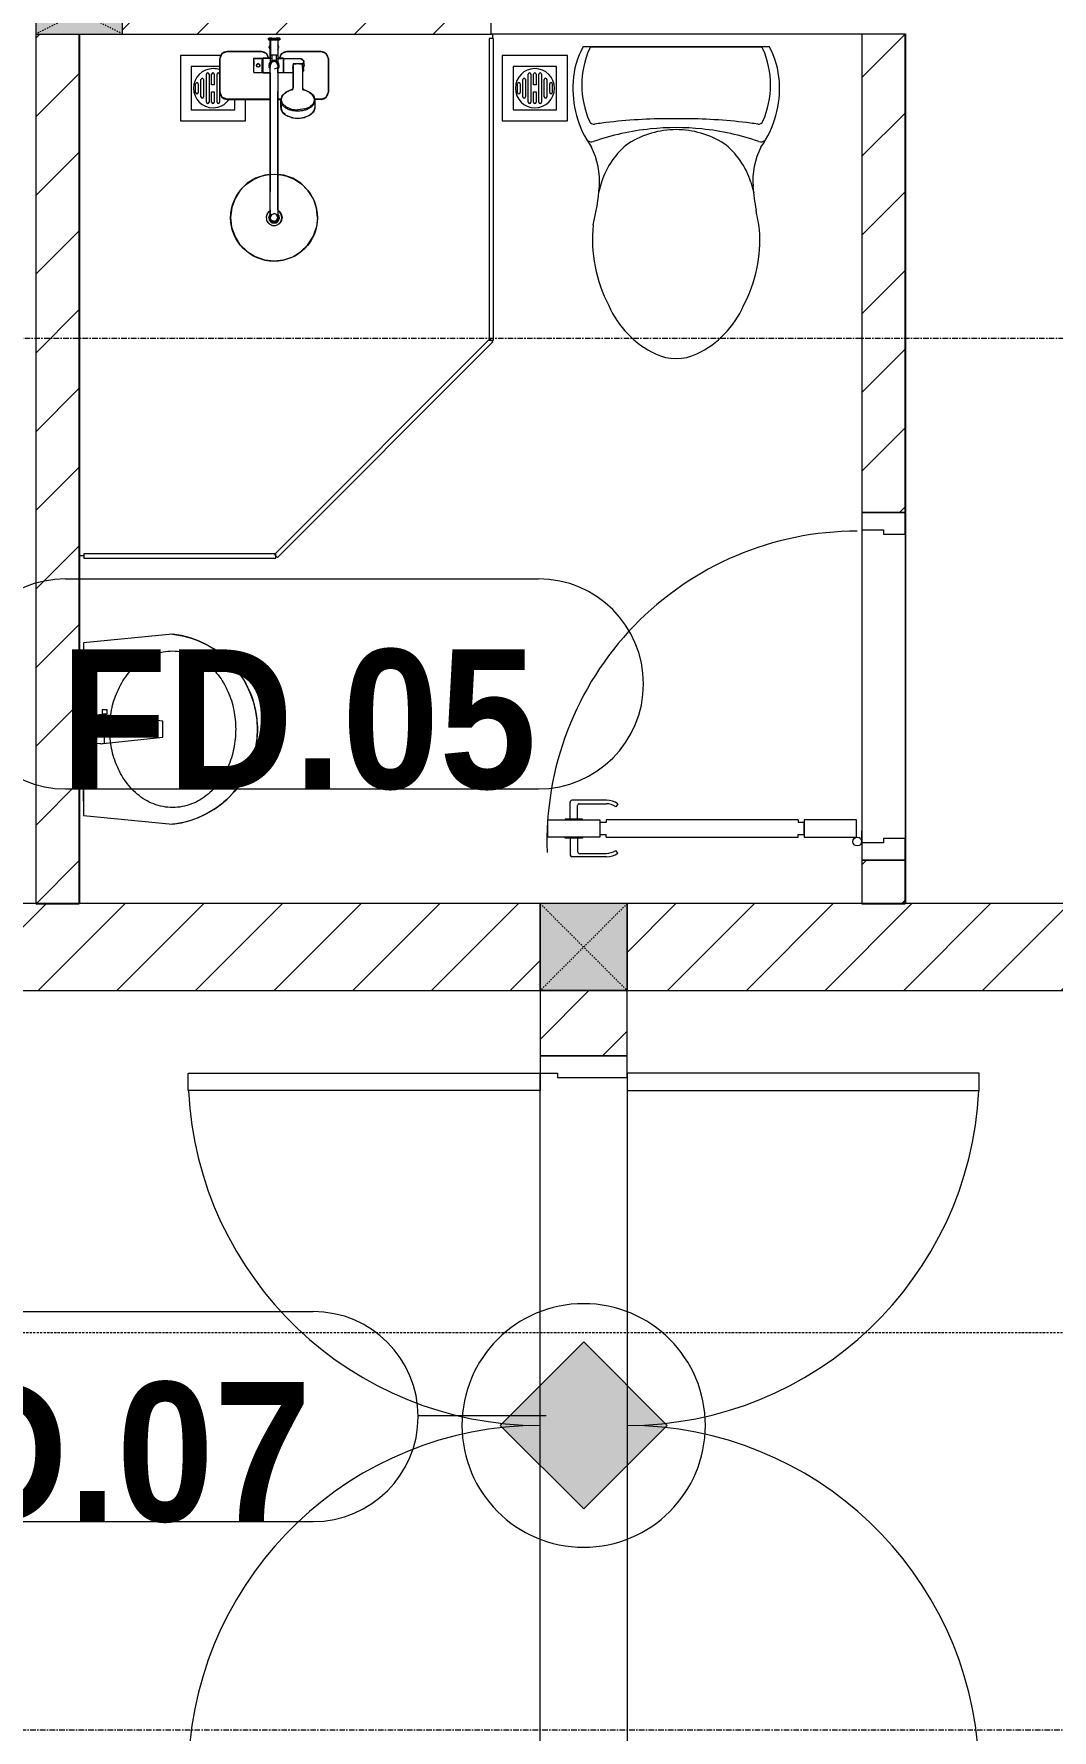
# Model space of a CAD drawing. Header units: millimetres. Extents: x 962 to 239635, y -15958 to 82755.
# Drawn here: x 164799 to 167141, y 33837 to 37737 of the extents above; entities that cross this region are included whole.
import ezdxf

# ---------------------------------------------------------------- set-up
doc = ezdxf.new("R2010")
doc.units = ezdxf.units.MM
for name, pattern in [('Dash', [6, 3, -3]), ('Dash Dot 3_16_', [7.9375, 4.7625, -1.5875, 0, -1.5875]), ('Grid Line', [22.225, 12.7, -3.175, 3.175, -3.175])]:
    doc.linetypes.add(name, pattern=pattern)
for name, color, linetype, lineweight in [('0-1', 7, 'Continuous', 5), ('A-ANNO-DIMS', 211, 'Continuous', 9), ('A-ANNO-DIMS-160', 211, 'Continuous', 9), ('A-ANNO-NOTE', 131, 'Continuous', 9), ('A-DETL-GENF-1', 9, 'Continuous', 9), ('A-DETL-GENF-2', 1, 'Continuous', 9), ('A-DOOR-1', 254, 'Continuous', 9), ('A-DOOR-2', 9, 'Continuous', 9), ('A-DOOR-4', 1, 'Continuous', 9), ('A-DOOR-FRAM-1', 1, 'Continuous', 9), ('A-DOOR-IDEN', 31, 'Continuous', 9), ('A-FLOR-2', 9, 'Continuous', 9), ('A-GLAZ-CURT-1', 254, 'Continuous', 9), ('A-GLAZ-CURT-2', 9, 'Continuous', 9), ('A-WALL', 113, 'Continuous', 9), ('A-WALL-1', 253, 'Continuous', 18), ('A-WALL-2', 9, 'Continuous', 9), ('A-WALL-3', 113, 'Continuous', 18), ('A-WALL-PATT-1', 10, 'Continuous', 9), ('A-WALL-PATT-2', 111, 'Continuous', 9), ('G-ANNO-SYMB-1', 111, 'Dash Dot 3_16_', 18), ('M-EQPM-1', 254, 'Continuous', 9), ('P-SANR-FIXT', 6, 'Continuous', 9), ('P-SANR-FIXT-1', 254, 'Continuous', 9), ('S-COLS', 52, 'Continuous', 9), ('S-COLS-1', 52, 'Continuous', 5), ('S-COLS-3', 254, 'Continuous', 9), ('S-COLS-4', 253, 'Continuous', 18), ('S-COLS-5', 52, 'Dash', 9), ('S-COLS-6', 52, 'Continuous', 18), ('S-COLS-HDLN', 52, 'Dash', 9), ('S-COLS-HDLN-1', 9, 'Dash', 9), ('S-GRID-1', 1, 'Grid Line', 9)]:
    doc.layers.add(name, color=color, linetype=linetype, lineweight=lineweight)
doc.styles.add('Arial_B_6', font='arialbd_0.ttf', dxfattribs={"width": 0.9, "height": 320})
doc.styles.add('UTM Avo', font='UTM Avo.ttf', dxfattribs={"width": 0.9, "height": 400})
doc.dimstyles.new('1_Dim_chi_tiet_2_5', dxfattribs={"dimscale": 304.8, "dimtxt": 399.720379, "dimasz": 0.629921, "dimexe": 0.524934, "dimexo": 0.0625, "dimgap": 0.052493, "dimtad": 1, "dimdec": 0, "dimrnd": 5, "dimzin": 0, "dimdsep": 46, "dimtxsty": 'UTM Avo', "dimblk1": 'OBLIQUE', "dimblk2": 'OBLIQUE', "dimsah": 1, "dimcen": 0.09, "dimdle": 0.524934, "dimazin": 0, "dimtfac": 1, "dimtdec": 4, "dimtix": 1, "dimtmove": 0, "dimatfit": 3, "dimfxl": 1.049869, "dimfxlon": 1, "dimtvp": 1, "dimtolj": 1, "dimtzin": 0, "dimarcsym": 2})
pattern_1 = [(45, (0, 0), (-90.50967, 90.50967), [])]
pattern_2 = [(45, (61750.9, 0), (-90.50967, 90.50967), [])]

# ---------------------------------------------------------------- blocks, each defined once
blk = doc.blocks.new('TOILET - TOILET-348229-TKCS_MB TẦNG 2')
at = {"layer": 'P-SANR-FIXT-1'}
for p, q in [((214.2, -19.1), (-214.2, -19.1)), ((194, -19.9), (-194, -19.9)), ((-171.7, -330.3), (-178.6, -355.5)), ((171.7, -330.3), (178.6, -355.5))]:
    blk.add_line(p, q, dxfattribs=at)
for centre, radius, start, end in [((-46.1, -111.1), 191.6, 151.2809, 176.4513), ((-9.8, -107.2), 207.3, 156.2862, 203.7138), ((-193.7, -26.4), 6.48, 92.3168, 156.2862), ((193.7, -26.4), 6.48, 23.7138, 87.6832), ((9.8, -107.2), 207.3, 336.2862, 23.7138), ((46.1, -111.1), 191.6, 3.5487, 28.7191), ((1.9, -114.1), 239.7, 176.4513, 195.2961), ((-1.9, -114.1), 239.7, 344.7039, 3.5487), ((-4, -115.7), 233.6, 195.2961, 215.2147), ((-189.1, -185.5), 11.7, 205.4105, 277.5788), ((178.9, -2951.3), 2778.4, 97.2351, 97.5788), ((-14.3, -1400.4), 1215.6, 90.3974, 97.407), ((0, -3462.8), 3278, 89.6026, 90.3974), ((14.3, -1400.4), 1215.6, 82.593, 89.6026), ((-178.9, -2951.3), 2778.4, 82.4212, 82.7649), ((189.1, -185.5), 11.7, 262.4212, 334.5895), ((4, -115.7), 233.6, 324.7853, 344.7039), ((0.6, -792.1), 586.9, 95.8322, 108.9927), ((0, -416), 206.1, 90, 122.0732), ((0, -786.7), 581.5, 84.1678, 95.8322), ((0, -416), 206.1, 57.9268, 90), ((-0.6, -792.1), 586.9, 71.0073, 84.1678), ((-195, -224.1), 13.8, 230.6724, 288.9927), ((-343.5, -327.4), 167.3, 355.4559, 27.38), ((-0.4, -384), 179.5, 127.4036, 162.5964), ((0.4, -384), 179.5, 17.4036, 52.5964), ((343.5, -327.4), 167.3, 152.62, 184.5441), ((195, -224.1), 13.8, 251.0073, 309.3276), ((-719.2, -297.5), 544.3, 346.0536, 355.4559), ((719.2, -297.5), 544.3, 184.5441, 190.2879), ((137.1, -461.2), 329.8, 174.3487, 207.6878), ((-1948.3, -805.1), 2171.2, 9.681, 10.8949), ((-137.1, -461.2), 329.8, 332.3122, 3.6835), ((45.1, -528.6), 217.6, 203.2216, 244.7718), ((-45.1, -528.6), 217.6, 295.2282, 336.7784), ((0, -624.4), 111.7, 244.7718, 295.2282)]:
    blk.add_arc(centre, radius, start, end, dxfattribs=at)
blk = doc.blocks.new('bonruatreo - Chậu rửa-V4-TKCS_MB TẦNG 2')
at = {"layer": 'P-SANR-FIXT-1'}
for p, q in [((-218.6, 205), (-198.4, 0)), ((198.4, 0), (218.6, 205)), ((-18.5, 182.5), (-32.2, 52.9)), ((18.5, 182.5), (-18.5, 182.5)), ((33, 45.4), (18.5, 182.5)), ((-35.6, 54.2), (-44.7, 54.2)), ((-44.7, 54.2), (-44.7, 42.8)), ((-44.7, 42.8), (-35.6, 42.8)), ((-35.6, 52.9), (-35.6, 54.2)), ((-32.2, 52.9), (-35.6, 52.9)), ((-35.6, 44.2), (-35.6, 52.9)), ((-35.6, 42.8), (-35.6, 44.2)), ((-35.6, 44.2), (-33.1, 44.2)), ((-32.2, 52.9), (-33.1, 44.2)), ((32.7, 48.5), (-32.7, 48.5)), ((-198.4, 0), (198.4, 0)), ((165, 0), (-165, 0)), ((-33, 37.3), (-31.4, 12.2)), ((-30.2, 11), (30.2, 11)), ((31.4, 12.2), (33, 37.3))]:
    blk.add_line(p, q, dxfattribs=at)
at = {"layer": 'P-SANR-FIXT-1', "flags": 128}
blk.add_lwpolyline([(-218.6, 205), (-217.4, 213.7), (-215.9, 222.4), (-214, 231), (-211.8, 239.5), (-209.3, 247.9), (-206.4, 256.2), (-203.2, 264.4), (-199.6, 272.5), (-195.8, 280.4), (-191.6, 288.1), (-187.1, 295.7), (-182.3, 303.1), (-177.3, 310.3), (-171.9, 317.3), (-166.3, 324.1), (-160.4, 330.6), (-154.2, 336.9), (-147.8, 342.9), (-141.2, 348.7), (-134.3, 354.2), (-127.3, 359.4), (-120, 364.4), (-112.5, 369), (-104.9, 373.4), (-97.1, 377.4), (-89.1, 381.2), (-81, 384.6), (-72.7, 387.6), (-64.4, 390.4), (-55.9, 392.8), (-47.3, 394.8), (-38.7, 396.6), (-30, 397.9), (-21.3, 399), (-12.5, 399.6), (-3.7, 400), (5.1, 399.9), (13.9, 399.6), (22.6, 398.8), (31.4, 397.8), (40.1, 396.3), (48.7, 394.5), (57.2, 392.4), (65.7, 390), (74, 387.2), (82.2, 384.1), (90.3, 380.6), (98.3, 376.8), (106.1, 372.7), (113.7, 368.3), (121.1, 363.6), (128.4, 358.7), (135.4, 353.4), (142.2, 347.8), (148.8, 342), (155.2, 335.9), (161.3, 329.6), (167.2, 323), (172.8, 316.2), (178.1, 309.2), (183.1, 302), (187.8, 294.6), (192.2, 287), (196.4, 279.2), (200.2, 271.3), (203.7, 263.2), (206.8, 255), (209.7, 246.6), (212.2, 238.2), (214.3, 229.7), (216.1, 221.1), (217.6, 212.4), (218.6, 205)], dxfattribs=at)
at = {"layer": 'P-SANR-FIXT-1'}
for centre, radius, start, end in [((0, 180), 220, 6.525, 173.475), ((5.5, 41.4), 38.7, 175.8543, 186.034), ((-5.5, 41.4), 38.7, 353.966, 6.034), ((-30.1, 12.3), 1.3, 183.5997, 268.7722), ((30.1, 12.3), 1.3, 271.2278, 356.4003)]:
    blk.add_arc(centre, radius, start, end, dxfattribs=at)
for points in [[(-180, 205), (-180, 212.4), (-178.6, 227.3), (-172.4, 248.8), (-162.5, 268.9), (-149.4, 287), (-133.8, 303), (-116.1, 316.6), (-96.9, 327.9), (-76.5, 336.8), (-55.2, 343.5), (-33.3, 347.9), (-11.2, 350.1), (11.1, 350.1), (33.3, 347.9), (55.2, 343.5), (76.5, 336.8), (96.9, 327.9), (116.1, 316.6), (133.8, 302.9), (149.5, 287), (162.5, 268.8), (172.4, 248.8), (178.6, 227.3), (180, 212.4), (180, 205)], [(180, 205), (180, 197.6), (178.6, 182.7), (172.4, 161.2), (162.5, 141.2), (149.5, 123), (133.8, 107.1), (116.1, 93.4), (96.9, 82.1), (76.5, 73.2), (55.2, 66.5), (33.3, 62.1), (11.1, 59.9), (-11.2, 59.9), (-33.3, 62.1), (-55.2, 66.5), (-76.5, 73.2), (-96.9, 82.1), (-116.1, 93.4), (-133.8, 107), (-149.4, 123), (-162.5, 141.1), (-172.4, 161.2), (-178.6, 182.7), (-180, 197.6), (-180, 205)]]:
    blk.add_open_spline(points, degree=3, dxfattribs=at)
blk = doc.blocks.new('93925000_0001 - 93925000_top_dwg_93925000_T-348115-TKCS_MB TẦNG 2')
at = {"layer": 'P-SANR-FIXT'}
for p, q in [((-29.3, -30.4), (-108, -30.4)), ((29.3, -30.4), (108, -30.4)), ((-125, -47.4), (-125, -123.4)), ((-46.3, -78.4), (-46.3, -46.7)), ((-27.2, -47.1), (-26.1, -47.1)), ((-27.2, -77.9), (-26.1, -77.9)), ((-9, -412.5), (-9, -62.5)), ((9, -62.5), (9, -412.5)), ((21.5, -45.9), (60.6, -46.7)), ((43, -64.7), (43, -117.7)), ((65.8, -117.7), (65.8, -64.7)), ((125, -47.4), (125, -123.4)), ((43, -78.7), (21.5, -79.2)), ((-108, -140.4), (-9, -140.4)), ((9, -140.4), (16.1, -140.4)), ((15.4, -159.1), (15.8, -143.3)), ((42.7, -117.9), (42.7, -117.9)), ((43.2, -117.6), (43.2, -117.5)), ((65.6, -117.5), (65.6, -117.6)), ((66.1, -117.9), (66.1, -117.9)), ((108, -140.4), (92.7, -140.4)), ((93, -143.3), (93.4, -159.1))]:
    blk.add_line(p, q, dxfattribs=at)
at = {"layer": 'P-SANR-FIXT', "flags": 128}
for points in [[(-45.8, -46.1), (-27.2, -46.1), (-27.2, -78.9), (-45.8, -78.9)], [(-26.1, -46), (-26.1, -78.9), (-9, -79)], [(21.5, -47.4), (21.5, -79.1), (9, -79)]]:
    blk.add_lwpolyline(points, dxfattribs=at)
at = {"layer": 'P-SANR-FIXT'}
for centre, radius in [((-36.5, -62.5), 3.95), ((0, -412.5), 100)]:
    blk.add_circle(centre, radius, dxfattribs=at)
for centre, radius, start, end in [((-108, -47.4), 17, 90, 180), ((-29.3, -47.4), 17, 4.7626, 90), ((29.3, -47.4), 17, 90, 175.2374), ((108, -47.4), 17, 360, 90), ((-45.8, -46.6), 0.5, 90, 180), ((0, -62.5), 12, 318.5904, 221.4096), ((0, -62.5), 9, 90, 180.0008), ((0, -62.5), 9, 360, 90), ((45.7, -61.8), 2.59, 155.1929, 175.7071), ((45.9, -61.8), 2.75, 130.8294, 155.1929), ((46.1, -62.1), 3.08, 110.5459, 130.8294), ((54.4, -334.8), 275.9, 88.2683, 91.7343), ((59.7, -57.1), 10.5, 38.6491, 85.492), ((-11.1, -67.1), 76.9, 1.7693, 4.1075), ((65.2, -72.4), 3.46, 323.2522, 79.3541), ((-45.8, -78.4), 0.5, 180, 270), ((-108, -123.4), 17, 180, 270), ((32.6, -143.6), 16.9, 172.414, 179.1297), ((33.7, -143.7), 17.9, 164.9525, 172.4168), ((35.2, -144.2), 19.5, 157.9614, 164.9563), ((37.1, -144.9), 21.6, 151.4775, 157.9654), ((39.3, -146.1), 24, 145.4892, 151.4815), ((41.5, -147.6), 26.8, 139.9517, 145.4927), ((43.6, -149.4), 29.5, 134.7867, 139.9744), ((46.2, -152), 33.2, 130.0223, 134.7808), ((47.7, -153.8), 35.5, 125.4414, 130.0144), ((49.9, -156.8), 39.2, 121.1773, 125.4365), ((50.6, -157.9), 40.5, 119.697, 121.1761), ((51, -158.7), 41.5, 117.0276, 119.7085), ((52.2, -161.1), 44.1, 113.3199, 117.0258), ((51.7, -159.9), 42.8, 109.7779, 113.2977), ((52.5, -162.2), 45.2, 106.1472, 109.7766), ((53.2, -164.5), 47.7, 103.9355, 106.1665), ((39.1, -108.2), 10.4, 284.3956, 285.5116), ((40.8, -114.2), 4.19, 285.5116, 289.9665), ((40.2, -112.5), 6, 289.9665, 292.7061), ((41.4, -115.3), 2.96, 292.7061, 296.5405), ((41.3, -115.1), 3.16, 296.9591, 300.8286), ((41.8, -115.8), 2.26, 300.8286, 305.287), ((42.1, -116.4), 1.64, 305.287, 309.9326), ((42.6, -116.9), 0.906, 309.9326, 315.24), ((66.5, -116.6), 1.39, 229.6335, 235.1234), ((66.3, -116.8), 1.08, 225.1702, 229.6335), ((67.3, -115.4), 2.79, 235.1234, 238.7439), ((67.2, -115.6), 2.6, 238.7439, 243.4573), ((67.8, -114.4), 3.89, 243.9189, 246.8313), ((68.1, -113.8), 4.52, 246.843, 250.4792), ((68.3, -113.2), 5.24, 250.478, 254.0406), ((68.5, -112.7), 5.75, 254.0357, 256.0561), ((55.4, -165.2), 48.4, 73.8659, 76.0481), ((56.2, -162.4), 45.5, 70.241, 73.86), ((57.4, -159.2), 42.1, 66.6693, 70.2637), ((56.5, -161.3), 44.3, 62.9815, 66.6728), ((58, -158.4), 41.1, 60.2783, 62.9855), ((57.7, -158.9), 41.7, 58.8444, 60.2824), ((59.2, -156.4), 38.7, 54.5377, 58.8482), ((60.9, -154), 35.8, 50.0034, 54.5405), ((62.8, -151.7), 32.8, 45.1921, 50.0042), ((65, -149.6), 29.8, 40.0487, 45.1896), ((87.6, -128.4), 1.5, 180, 187.5386), ((87.6, -128.4), 1.5, 258.6057, 270), ((67.2, -147.7), 26.8, 34.5125, 40.0422), ((69.4, -146.2), 24.2, 28.5363, 34.4919), ((73.8, -143.9), 19.2, 21.6374, 28.9183), ((71.2, -145), 22.1, 15.4436, 21.6374), ((76.8, -143.4), 16.2, 7.1859, 15.4436), ((73.9, -143.8), 19.1, 1.2699, 7.1859), ((108, -123.4), 17, 270, 360), ((32.7, -159), 17.3, 181.3198, 222.2619), ((54.2, -123), 60.6, 259.1395, 270.1494), ((54.2, -119.5), 64.1, 270.1494, 280.3637), ((76, -159), 17.4, 317.3098, 358.6393), ((0, -412.5), 18, 120.2491, 59.7509), ((0, -412.5), 12.2, 137.7946, 42.2054), ((0, -412.5), 9, 180, 0)]:
    blk.add_arc(centre, radius, start, end, dxfattribs=at)
for points, degree in [([(-12.9, 0), (-12.9, -1.5), (-12.9, -3)], 2), ([(12.9, 0), (0, 0), (-12.8, 0)], 2), ([(12.8, 0), (12.9, 0), (12.9, 0)], 2), ([(12.9, 0), (12.9, -1.5), (12.9, -3)], 2), ([(-12.9, -3), (0, -3), (12.8, -3)], 2), ([(-12.8, -3), (-12.9, -3), (-12.9, -3)], 2), ([(-8.5, -3.8), (-8.5, -20.9), (-8.5, -38)], 2), ([(-8.5, -38), (0, -38), (8.5, -38)], 2), ([(-5, -38), (-5, -44.8), (-5, -51.6)], 2), ([(5, -38), (5, -44.8), (5, -51.6)], 2), ([(8.5, -3.8), (8.5, -20.9), (8.5, -38)], 2), ([(-5, -46), (-15.5, -46), (-26.1, -46)], 2), ([(5, -46), (13.3, -46), (21.5, -46)], 2), ([(43.2, -61.6), (43.1, -62.2), (43.3, -62.8), (43, -63.5), (43, -64.1), (43, -64.7)], 5), ([(46.1, -59), (45.8, -59), (45.6, -59), (45.4, -59.1), (45.2, -59.1), (45, -59.2)], 5), ([(65.6, -61.6), (65.6, -60.8), (65.5, -60), (64.3, -59), (63.5, -59), (62.7, -59)], 5), ([(42.8, -182.5), (33, -180.6), (24.7, -176.4), (19.9, -170.7)], 3), ([(88.8, -170.8), (83.9, -176.5), (75.6, -180.7), (65.8, -182.5)], 3)]:
    blk.add_open_spline(points, degree=degree, dxfattribs=at)
for points, weights in [([(-9.3, -3), (-8.5, -3), (-8.5, -3.8)], [1, 0.707106775639, 1]), ([(9.3, -3), (8.5, -3), (8.5, -3.8)], [1, 0.707106765177, 1]), ([(21.5, -45.9), (21.5, -45.7), (21.5, -47.4)], [0.874147445041, 0.908470869121, 1]), ([(67.9, -74.4), (66.9, -75.7), (65.8, -76.4)], [1, 0.991614392871, 1]), ([(54.4, -167.3), (15.8, -167.3), (15.8, -143.6)], [1, 0.707106781187, 1]), ([(93, -143.6), (93, -167.3), (54.4, -167.3)], [1, 0.707106781187, 1])]:
    blk.add_rational_spline(points, weights, degree=2, dxfattribs=at)
blk.add_open_spline([(68, -50.6), (68.4, -51.1), (68.6, -51.7), (68.7, -53.5), (68.2, -54.7), (66.1, -57), (64.6, -58.1), (62.7, -59)], degree=3, knots=[0.3623591, 0.3623591, 0.3623591, 0.3623591, 0.4991435, 0.4991435, 0.7494159, 0.7494159, 0.9564651, 0.9564651, 0.9564651, 0.9564651], dxfattribs=at)
blk = doc.blocks.new('93925000_0001 - 93925000_top_dwg-348114-TKCS_MB TẦNG 2')
blk.add_blockref('93925000_0001 - 93925000_top_dwg_93925000_T-348115-TKCS_MB TẦNG 2', (0, 0))
blk = doc.blocks.new('93925000_0001 - 93925000_3D_low_dwg-348120-TKCS_MB TẦNG 2')
at = {"layer": 'P-SANR-FIXT'}
for p, q in [((-13, 0.4), (-12.1, 0.4)), ((-13, 0.4), (-11.6, 0.4)), ((-13, -2.4), (-13, 0.4)), ((-12.1, 0.4), (-9.1, 0.4)), ((-8, 0.4), (-11.6, 0.4)), ((-9.1, 0.4), (-5, 0.4)), ((-5, 0.4), (-8, 0.4)), ((-5, 0.4), (0, 0.4)), ((0, 0.4), (5.1, 0.4)), ((5.1, 0.4), (9, 0.4)), ((8.2, 0.4), (5.1, 0.4)), ((11.6, 0.4), (8.2, 0.4)), ((9, 0.4), (12, 0.4)), ((13, 0.4), (11.6, 0.4)), ((12, 0.4), (13, 0.4)), ((13, -2.4), (13, 0.4)), ((-125, -47), (-120, -35)), ((-120, -35), (-125, -47)), ((-120, -35), (-108, -30)), ((-108, -30), (-120, -35)), ((-108, -30), (-29.2, -30)), ((-29.2, -30), (-108, -30)), ((-29.2, -30), (-17.2, -35)), ((-17.2, -35), (-29.2, -30)), ((-17.2, -35), (-12.8, -45.6)), ((-12.8, -45.6), (-17.2, -35)), ((-13, -2.4), (-13, 0)), ((-12.1, -2.4), (-13, -2.4)), ((-13, -2.4), (-11.6, -2.4)), ((-12.1, -2.4), (-13, -2.4)), ((-13, -2.4), (-11.6, -2.4)), ((-9.1, -2.4), (-12.1, -2.4)), ((-9.1, -2.4), (-12.1, -2.4)), ((-11.6, -2.4), (-8.5, -2.4)), ((-11.6, -2.4), (-8.9, -2.4)), ((-11.1, -20.1), (-8.9, -14.6)), ((-8.9, -25.2), (-11.1, -20.1)), ((-5, -2.4), (-9.1, -2.4)), ((-8.9, -45.6), (-8.9, -2.4)), ((-6.1, -2.4), (-8.5, -2.4)), ((-8.5, -53.6), (-8.5, -2.4)), ((0, -2.4), (-5, -2.4)), ((5.1, -2.4), (0, -2.4)), ((5.1, -2.4), (9, -2.4)), ((6.1, -2.4), (8.5, -2.4)), ((11.6, -2.4), (8.5, -2.4)), ((8.5, -2.4), (8.5, -53.6)), ((8.9, -2.4), (8.9, -45.6)), ((11.6, -2.4), (8.9, -2.4)), ((11.1, -20.1), (8.9, -15)), ((8.9, -25.6), (11.1, -20.1)), ((9, -2.4), (12, -2.4)), ((9, -2.4), (12, -2.4)), ((13, -2.4), (11.6, -2.4)), ((13, -2.4), (11.6, -2.4)), ((12, -2.4), (13, -2.4)), ((12, -2.4), (13, -2.4)), ((17.2, -35), (12.8, -45.6)), ((12.8, -45.6), (17.2, -35)), ((13, -2.4), (13, 0)), ((17.2, -35), (29.2, -30)), ((17.2, -35), (29.2, -30)), ((29.2, -30), (108, -30)), ((108, -30), (29.2, -30)), ((108, -30), (120, -35)), ((120, -35), (108, -30)), ((120, -35), (125, -47)), ((125, -47), (120, -35)), ((-125, -123), (-125, -47)), ((-125, -47), (-125, -123)), ((-46.3, -45.7), (-27.2, -45.6)), ((-46.3, -46.9), (-46.3, -45.7)), ((-46.3, -45.7), (-46.3, -46.9)), ((-46.3, -50.5), (-46.3, -46.9)), ((-46.3, -50.5), (-46.3, -56.1)), ((-46.3, -56.1), (-46.3, -62.1)), ((-46.3, -68.1), (-46.3, -62.1)), ((-46.3, -73.7), (-46.3, -68.1)), ((-46.3, -77.3), (-46.3, -73.7)), ((-46.3, -78.5), (-46.3, -77.3)), ((-46.3, -78.5), (-46.3, -77.3)), ((-40.5, -62.1), (-39.4, -59.4)), ((-40.5, -62.1), (-39.3, -64.9)), ((-36.6, -58.1), (-39.4, -59.4)), ((-36.5, -66.1), (-39.3, -64.9)), ((-36.6, -58.1), (-33.6, -59.3)), ((-33.6, -64.8), (-36.5, -66.1)), ((-33.6, -59.3), (-32.5, -62.1)), ((-33.6, -64.8), (-32.5, -62.1)), ((-27.2, -46.8), (-27.2, -45.6)), ((-27.2, -46.8), (-27.2, -50.4)), ((-27.2, -56), (-27.2, -50.4)), ((-27.2, -62.1), (-27.2, -56)), ((-27.2, -68.2), (-27.2, -62.1)), ((-27.2, -73.8), (-27.2, -68.2)), ((-27.2, -77.4), (-27.2, -73.8)), ((-27.2, -78.6), (-27.2, -77.4)), ((-26.1, -46.8), (-26.1, -45.6)), ((-8.5, -45.6), (-26.1, -45.6)), ((-26.1, -46.8), (-26.1, -50.4)), ((-26.1, -56), (-26.1, -50.4)), ((-26.1, -62.1), (-26.1, -56)), ((-26.1, -68.2), (-26.1, -62.1)), ((-26.1, -73.8), (-26.1, -68.2)), ((-26.1, -77.4), (-26.1, -73.8)), ((-26.1, -78.6), (-26.1, -77.4)), ((-11.1, -57.5), (-12, -62.1)), ((-11.2, -57.7), (-12, -62.1)), ((-12, -62.1), (-11.2, -66.5)), ((-12, -62.1), (-11.2, -66.5)), ((-8.5, -53.6), (-11.2, -57.7)), ((-8.5, -53.6), (-11.2, -57.7)), ((-11.1, -57.5), (-11.2, -57.7)), ((-11.1, -66.7), (-11.2, -66.5)), ((-11.2, -66.5), (-9, -69.8)), ((-11.1, -66.7), (-9, -69.9)), ((-5.4, -54.9), (-9, -62.1)), ((-9, -62.1), (-9, -66.3)), ((-9, -79.5), (-9, -66.3)), ((-4.4, -50.9), (-8.5, -53.6)), ((-4.4, -50.9), (-8.5, -53.6)), ((0, -53.1), (-5.4, -54.9)), ((-4.6, -51), (-4.4, -50.9)), ((0, -50.1), (-4.4, -50.9)), ((4.4, -50.9), (0, -50.1)), ((2.5, -54.1), (0, -53.1)), ((6.4, -68.5), (0, -71.1)), ((4.4, -50.9), (4.6, -51)), ((4.4, -50.9), (8.5, -53.6)), ((4.4, -50.9), (8.5, -53.6)), ((9, -62.1), (6.4, -55.7)), ((9, -62.1), (7.9, -59.4)), ((21.5, -45.6), (8.5, -45.6)), ((11.1, -57.5), (8.5, -53.6)), ((11.2, -57.7), (8.5, -53.6)), ((11.2, -57.7), (8.5, -53.6)), ((9, -62.1), (9, -66.5)), ((9, -79.6), (9, -66.5)), ((9, -69.8), (11.2, -66.5)), ((9, -69.8), (11.2, -66.5)), ((9, -69.8), (11.1, -66.7)), ((11.1, -57.5), (11.2, -57.7)), ((11.1, -66.7), (12, -62.1)), ((11.1, -66.7), (11.2, -66.5)), ((12, -62.1), (11.2, -57.7)), ((12, -62.1), (11.2, -57.7)), ((11.2, -66.5), (12, -62.1)), ((21.5, -45.6), (60.6, -46.1)), ((21.5, -46.8), (21.5, -45.6)), ((21.5, -46.8), (21.5, -50.4)), ((21.5, -56), (21.5, -50.4)), ((21.5, -62.1), (21.5, -56)), ((21.5, -68.2), (21.5, -62.1)), ((21.5, -73.8), (21.5, -68.2)), ((21.5, -77.4), (21.5, -73.8)), ((21.5, -78.6), (21.5, -77.4)), ((43.3, -68.3), (43.8, -62.2)), ((43.3, -68.3), (44.3, -66.3)), ((44.3, -70.3), (43.3, -68.3)), ((44.3, -58.6), (44.2, -112.9)), ((65.4, -58.6), (44.3, -58.6)), ((52.7, -58.6), (54.8, -57.9)), ((54.8, -57.9), (56.9, -58.6)), ((60.6, -46.1), (66.7, -50.3)), ((65.4, -58.6), (65.4, -112.9)), ((66.3, -68.3), (65.4, -66.3)), ((65.4, -70.2), (66.3, -68.3)), ((66.3, -68.3), (65.5, -58.6)), ((66.7, -50.3), (69.5, -62.1)), ((66.7, -73.9), (69.5, -62.1)), ((125, -47), (125, -123)), ((125, -123), (125, -47)), ((-46.3, -78.5), (-27.2, -78.6)), ((-26.1, -78.6), (-9, -78.6)), ((-9, -79.5), (-9, -94.5)), ((-9, -94.5), (-9, -122.1)), ((9, -78.6), (21.5, -78.6)), ((9, -79.6), (9, -94.6)), ((9, -94.6), (9, -122.1)), ((21.5, -78.6), (44.3, -78.3)), ((42.7, -116.4), (27.2, -123.6)), ((44.2, -112.9), (42.7, -116.4)), ((65.4, -112.9), (67, -116.4)), ((67, -116.4), (82.2, -123.4)), ((-120, -135), (-125, -123)), ((-125, -123), (-120, -135)), ((-108, -140), (-120, -135)), ((-120, -135), (-108, -140)), ((-8.8, -140), (-108, -140)), ((-108, -140), (-8.8, -140)), ((-9, -122.1), (-9, -352.1)), ((16.1, -140), (8.8, -140)), ((8.8, -140), (16.1, -140)), ((9, -352.1), (9, -122.1)), ((16, -140.4), (19, -131.1)), ((16, -140.4), (16, -160.1)), ((19.3, -150.1), (16, -140.4)), ((27.2, -123.6), (19, -131.1)), ((27.5, -157.3), (19.3, -150.1)), ((82.2, -123.4), (90.4, -130.7)), ((90.7, -149.6), (82.5, -157.2)), ((90.4, -130.7), (93.7, -140.4)), ((90.7, -149.6), (93.7, -140.4)), ((108, -140), (93.6, -140)), ((93.6, -140), (108, -140)), ((93.7, -140.4), (93.7, -160.1)), ((108, -140), (120, -135)), ((108, -140), (120, -135)), ((125, -123), (120, -135)), ((120, -135), (125, -123)), ((16, -160.1), (18.8, -169)), ((19.3, -169.7), (16, -160.1)), ((25.5, -175.3), (19.3, -169.7)), ((27.5, -157.3), (39.8, -162.4)), ((39.8, -182), (27.5, -177)), ((39.6, -182), (54.8, -183.9)), ((39.8, -162.4), (54.8, -164.2)), ((39.8, -182), (54.8, -183.9)), ((70.6, -162.2), (54.8, -164.2)), ((54.8, -183.9), (70.6, -181.9)), ((54.8, -183.9), (69.3, -182.2)), ((70.6, -162.2), (82.5, -157.2)), ((82.5, -176.8), (70.6, -181.9)), ((82.2, -177), (79.6, -178.1)), ((90.7, -169.3), (82.5, -176.8)), ((90.6, -169.4), (88.2, -171.6)), ((93.7, -160.1), (90.7, -169.3)), ((-77.7, -348.9), (-89.8, -367.9)), ((-61.8, -333.3), (-77.7, -348.9)), ((-42.5, -321.4), (-61.8, -333.3)), ((-21.4, -314.2), (-42.5, -321.4)), ((-9, -312.8), (-21.4, -314.2)), ((22.5, -314.4), (9, -312.9)), ((43, -321.6), (22.5, -314.4)), ((61.9, -333.3), (43, -321.6)), ((78.8, -350.3), (61.9, -333.3)), ((90.5, -369.3), (78.8, -350.3)), ((-97.3, -388.9), (-100, -411.9)), ((-89.8, -367.9), (-97.3, -388.9)), ((-9, -374.4), (-9, -352.1)), ((-9, -394.7), (-9, -374.4)), ((9, -374.3), (9, -352.1)), ((9, -394.5), (9, -374.3)), ((97.6, -390.1), (90.5, -369.3)), ((-100, -411.9), (-97.6, -433.8)), ((-16.7, -404), (-18.5, -411.9)), ((-18.5, -411.9), (-18.5, -411.9)), ((-18.5, -411.9), (-16.5, -420.1)), ((-11.8, -397.7), (-16.7, -404)), ((-16.5, -420.1), (-11.3, -426.5)), ((-12, -411.9), (-9, -404.4)), ((-8.3, -420.6), (-12, -411.9)), ((-9, -396.3), (-11.8, -397.7)), ((-11.3, -426.5), (-3.9, -430)), ((-9, -394.7), (-9, -407.6)), ((-5.4, -404.7), (-9, -411.9)), ((-9, -407.6), (-9, -411.9)), ((-9, -411.9), (-9, -411.9)), ((0, -423.9), (-8.3, -420.6)), ((-5.4, -404.7), (-6.3, -405.5)), ((-5.4, -419.1), (-6.2, -418.4)), ((-5.4, -404.7), (0, -402.9)), ((0, -420.9), (-5.4, -419.1)), ((0, -420.9), (-5.4, -419.1)), ((5.4, -404.7), (0, -402.9)), ((5.4, -419.1), (0, -420.9)), ((5.4, -419.1), (0, -420.9)), ((8.7, -420.2), (0, -423.9)), ((4.1, -429.9), (11.7, -426.2)), ((9, -411.9), (5.4, -404.7)), ((5.4, -404.7), (6.2, -405.4)), ((5.4, -419.1), (9, -411.6)), ((5.4, -419.1), (9, -411.9)), ((6.2, -418.4), (5.4, -419.1)), ((8.7, -420.2), (12, -411.9)), ((9, -394.5), (9, -407.4)), ((11.7, -397.6), (9, -396.3)), ((12, -411.9), (9, -404.9)), ((9, -411.9), (9, -407.4)), ((9, -411.6), (9, -411.9)), ((11.7, -397.6), (16.7, -403.7)), ((11.7, -397.6), (16.7, -403.7)), ((16.5, -420.1), (11.7, -426.2)), ((18.5, -411.9), (16.5, -420.1)), ((16.7, -403.7), (18.5, -411.9)), ((16.7, -403.7), (18.5, -411.9)), ((18.5, -411.9), (18.5, -411.9)), ((100, -411.9), (97.5, -433.9)), ((100, -411.9), (97.6, -390.1)), ((-97.6, -433.8), (-90.5, -454.4)), ((-90.5, -454.4), (-78.4, -473.9)), ((-3.9, -430), (4.1, -429.9)), ((78, -474.5), (89.8, -455.8)), ((89.8, -455.8), (97.5, -433.9)), ((-78.4, -473.9), (-62.2, -490.2)), ((-62.2, -490.2), (-43.5, -501.9)), ((-43.5, -501.9), (-22.2, -509.4)), ((22.1, -509.4), (42.9, -502.2)), ((42.9, -502.2), (61.9, -490.4)), ((61.9, -490.4), (78, -474.5)), ((-22.2, -509.4), (-0.1, -511.9)), ((-0.1, -511.9), (22.1, -509.4))]:
    blk.add_line(p, q, dxfattribs=at)
blk = doc.blocks.new('93925000_0001 - FMM 93925000-348244-TKCS_MB TẦNG 2')
for name in ['93925000_0001 - 93925000_3D_low_dwg-348120-TKCS_MB TẦNG 2', '93925000_0001 - 93925000_top_dwg-348114-TKCS_MB TẦNG 2']:
    blk.add_blockref(name, (0, 0))
blk = doc.blocks.new('THU NUOC - THU NUOC-V52-TKCS_MB TẦNG 2')
at = {"layer": 'M-EQPM-1'}
for p, q in [((-66.3, 70.6), (-66.3, -79.4)), ((83.7, 70.6), (-66.3, 70.6)), ((58.7, 45.6), (-41.3, 45.6)), ((-41.3, 45.6), (-41.3, -54.4)), ((58.7, -19.9), (58.7, 45.6)), ((83.7, -22.9), (83.7, 70.6)), ((-23.3, 10.8), (40.9, 10.8)), ((40.9, 4.8), (-23.3, 4.8)), ((-11, 23.3), (28.5, 23.3)), ((28.5, 17.3), (-11, 17.3)), ((-1.1, 35.6), (18.5, 35.6)), ((18.5, 29.6), (-1.1, 29.6)), ((-23.3, -1.2), (0.7, -1.2)), ((0.7, -7.2), (-23.3, -7.2)), ((-23.3, -13.6), (40.9, -13.6)), ((40.9, -19.6), (-23.3, -19.6)), ((0.7, -1.2), (0.7, -7.2)), ((16.7, -1.2), (40.9, -1.2)), ((16.7, -7.2), (16.7, -1.2)), ((40.9, -7.2), (16.7, -7.2)), ((-41.3, -54.4), (-16.7, -54.4)), ((-66.3, -79.4), (-16.7, -79.4))]:
    blk.add_line(p, q, dxfattribs=at)
for centre, radius, start, end in [((8.7, -4.4), 45, 0, 180), ((8.7, -4.4), 45, 0, 180), ((-23.3, 7.8), 3, 90, 270), ((-11, 20.3), 3, 90, 270), ((-1.1, 32.6), 3, 90, 270), ((18.5, 32.6), 3, 270, 90), ((28.5, 20.3), 3, 270, 90), ((40.9, 7.8), 3, 270, 90), ((8.7, -4.4), 45, 180, 235.2807), ((8.7, -4.4), 45, 180, 235.2807), ((-23.3, -4.2), 3, 90, 270), ((-23.3, -16.6), 3, 90, 270), ((-11, -29.1), 3, 120, 195), ((40.9, -4.2), 3, 270, 90), ((40.9, -16.6), 3, 270, 90), ((8.7, -4.4), 45, 339.7593, 360), ((8.7, -4.4), 45, 339.7593, 360)]:
    blk.add_arc(centre, radius, start, end, dxfattribs=at)
blk = doc.blocks.new('THU NUOC - THU NUOC-461820-TKCS_MB TẦNG 2')
at = {"layer": 'M-EQPM-1'}
for p, q in [((-66.3, 70.6), (-66.3, -79.4)), ((83.7, 70.6), (-66.3, 70.6)), ((58.7, 45.6), (-41.3, 45.6)), ((-41.3, 45.6), (-41.3, -54.4)), ((58.7, -54.4), (58.7, 45.6)), ((83.7, -79.4), (83.7, 70.6)), ((-23.3, 10.8), (40.9, 10.8)), ((40.9, 4.8), (-23.3, 4.8)), ((-11, 23.3), (28.5, 23.3)), ((28.5, 17.3), (-11, 17.3)), ((-1.1, 35.6), (18.5, 35.6)), ((18.5, 29.6), (-1.1, 29.6)), ((-23.3, -1.2), (0.7, -1.2)), ((0.7, -7.2), (-23.3, -7.2)), ((-23.3, -13.6), (40.9, -13.6)), ((40.9, -19.6), (-23.3, -19.6)), ((-11, -26.1), (28.5, -26.1)), ((28.5, -32.1), (-11, -32.1)), ((-1.1, -38.5), (18.5, -38.5)), ((0.7, -1.2), (0.7, -7.2)), ((16.7, -1.2), (40.9, -1.2)), ((16.7, -7.2), (16.7, -1.2)), ((40.9, -7.2), (16.7, -7.2)), ((-41.3, -54.4), (58.7, -54.4)), ((18.5, -44.5), (-1.1, -44.5)), ((-66.3, -79.4), (83.7, -79.4))]:
    blk.add_line(p, q, dxfattribs=at)
for centre, radius, start, end in [((8.7, -4.4), 45, 0, 180), ((8.7, -4.4), 45, 0, 180), ((-23.3, 7.8), 3, 90, 270), ((-11, 20.3), 3, 90, 270), ((-1.1, 32.6), 3, 90, 270), ((18.5, 32.6), 3, 270, 90), ((28.5, 20.3), 3, 270, 90), ((40.9, 7.8), 3, 270, 90), ((8.7, -4.4), 45, 180, 360), ((8.7, -4.4), 45, 180, 360), ((-23.3, -4.2), 3, 90, 270), ((-23.3, -16.6), 3, 90, 270), ((-11, -29.1), 3, 90, 270), ((-1.1, -41.5), 3, 90, 270), ((18.5, -41.5), 3, 270, 90), ((28.5, -29.1), 3, 270, 90), ((40.9, -4.2), 3, 270, 90), ((40.9, -16.6), 3, 270, 90)]:
    blk.add_arc(centre, radius, start, end, dxfattribs=at)
blk = doc.blocks.new('System Panel - Glazed-1005076-TKCS_MB TẦNG 2')
at = {"layer": 'A-GLAZ-CURT-2'}
for p, q in [((221, 5), (-221, 5)), ((-221, 5), (-221, -5)), ((221, -5), (221, 5)), ((-221, -5), (221, -5))]:
    blk.add_line(p, q, dxfattribs=at)
blk = doc.blocks.new('System Panel - Glazed-579379-TKCS_MB TẦNG 2')
at = {"layer": 'A-GLAZ-CURT-2'}
for p, q in [((350.6, 5), (-350.6, 5)), ((-350.6, 5), (-350.6, -5)), ((350.6, -5), (350.6, 5)), ((-350.6, -5), (350.6, -5))]:
    blk.add_line(p, q, dxfattribs=at)
blk = doc.blocks.new('System Panel - Glazed-703244-TKCS_MB TẦNG 2')
at = {"layer": 'A-GLAZ-CURT-2'}
for p, q in [((346.9, 5), (-346.9, 5)), ((-346.9, 5), (-346.9, -5)), ((346.9, -5), (346.9, 5)), ((-346.9, -5), (346.9, -5))]:
    blk.add_line(p, q, dxfattribs=at)
blk = doc.blocks.new('G1_SOF - BO TRU - 100x200-745959-TKCS_MB TẦNG 2')
at = {"layer": 'S-COLS'}
blk.add_hatch(color=256, dxfattribs=at).paths.add_polyline_path([(-50, 100), (-50, -100), (50, -100), (50, 100)])
at = {"layer": 'S-COLS-4'}
for p, q in [((50, 100), (-50, 100)), ((-50, 100), (-50, -100)), ((50, -100), (50, 100)), ((-50, -100), (50, -100))]:
    blk.add_line(p, q, dxfattribs=at)
at = {"layer": 'S-COLS-HDLN-1'}
for p, q in [((50, 100), (-50, -100)), ((-50, 100), (50, -100))]:
    blk.add_line(p, q, dxfattribs=at)
blk = doc.blocks.new('DOOR_CW_01 CANH MO-PANEL KINH - DIG_02-800x2200-CỬA NHÔM KÍNH-V2-TKCS_MB TẦNG 2')
at = {"layer": 'A-DETL-GENF-1'}
for p, q in [((-347, 772), (-307, 772)), ((-347, 652), (-347, 772)), ((-307, 772), (-307, 652)), ((-392, 637), (-392, 716.5)), ((-349, 720.5), (-388, 720.5)), ((-349, 703.5), (-380, 703.5)), ((-349, 731.8), (-347, 731.8)), ((-349, 692.2), (-349, 731.8)), ((-347, 692.2), (-347, 731.8)), ((-307, 692.2), (-307, 731.8)), ((-305, 731.8), (-307, 731.8)), ((-305, 692.2), (-305, 731.8)), ((-305, 720.5), (-266, 720.5)), ((-305, 703.5), (-274, 703.5)), ((-262, 637), (-262, 716.5)), ((-384, 699.5), (-384, 637)), ((-347, 692.2), (-349, 692.2)), ((-307, 692.2), (-305, 692.2)), ((-270, 699.5), (-270, 637)), ((-307, 652), (-347, 652)), ((-347, 638), (-341, 638)), ((-347, 638), (-347, 196)), ((-313, 652), (-341, 652)), ((-341, 652), (-341, 638)), ((-313, 638), (-313, 652)), ((-307, 638), (-313, 638)), ((-307, 196), (-307, 638)), ((-383.9, 611.2), (-377.3, 615.8)), ((-270.1, 611.2), (-276.7, 615.8)), ((-347, 196), (-341, 196)), ((-341, 196), (-341, 182)), ((-307, 196), (-313, 196)), ((-313, 182), (-313, 196)), ((-307, 182), (-347, 182)), ((-347, 182), (-347, 62)), ((-341, 182), (-313, 182)), ((-307, 62), (-307, 182)), ((-347, 62), (-307, 62))]:
    blk.add_line(p, q, dxfattribs=at)
blk.add_circle((-357, 60), 10, dxfattribs=at)
for centre, radius, start, end in [((-357, 60), 714, 360, 92), ((-388, 716.5), 4, 90, 180), ((-380, 699.5), 4, 90, 180), ((-274, 699.5), 4, 0, 90), ((-266, 716.5), 4, 0, 90), ((-347, 637), 45, 180, 215), ((-347, 637), 37, 180, 215), ((-307, 637), 37, 325, 0), ((-307, 637), 45, 325, 0)]:
    blk.add_arc(centre, radius, start, end, dxfattribs=at)
at = {"layer": 'A-DOOR-2'}
for p, q in [((-360, 50), (-400, 50)), ((-400, 50), (-400, -50)), ((-360, 0), (-360, 50)), ((-357, 50), (-332, 50)), ((400, 50), (360, 50)), ((360, 50), (360, 0)), ((400, -50), (400, 50)), ((-350, 0), (-360, 0)), ((-350, -50), (-350, 0)), ((360, 0), (350, 0)), ((350, 0), (350, -50)), ((-400, -50), (-350, -50)), ((350, -50), (400, -50))]:
    blk.add_line(p, q, dxfattribs=at)
blk = doc.blocks.new('NCV_TKTC_TANG 2_rvt-1-TKCS_MB TẦNG 2')
at = {"layer": 'A-WALL-PATT-1'}
h = blk.add_hatch(dxfattribs=at)
h.set_pattern_fill('FP_1', color=256, style=0, pattern_type=2)
h.set_pattern_definition(pattern_1)
h.paths.add_polyline_path([(103052.1, 35736.9), (103152.1, 35736.9), (103152.1, 37736.9), (103052.1, 37736.9), (103052.1, 35786.2)])
h.paths.add_polyline_path([(103152.1, 37836.9), (103152.1, 40136.9), (103052.1, 40136.9), (103052.1, 37836.9)])
h = blk.add_hatch(dxfattribs=at)
h.set_pattern_fill('FP_1', color=256, style=0, pattern_type=2)
h.set_pattern_definition(pattern_1)
h.paths.add_polyline_path([(104100, 37736.9), (104100, 37836.9), (103252.1, 37836.9), (103252.1, 37736.9), (104073.7, 37736.9)])
h = blk.add_hatch(dxfattribs=at)
h.set_pattern_fill('FP_1', color=256, style=0, pattern_type=2)
h.set_pattern_definition(pattern_1)
h.paths.add_polyline_path([(104952.6, 35736.9), (105052.1, 35736.9), (105052.1, 35836.9), (104952.6, 35836.9)])
h.paths.add_polyline_path([(105052.1, 36636.9), (105052.1, 37736.9), (104952.6, 37736.9), (104952.6, 36636.9)])
at = {"layer": 'A-FLOR-2'}
for p, q in [((103152.6, 37736.9), (103152.6, 36536.9)), ((104102.6, 37736.9), (104100, 37736.9)), ((104952.6, 37736.9), (104102.6, 37736.9)), ((104102.6, 37736.9), (104102.6, 37726.5)), ((105052.6, 37737.4), (105052.6, 35737.4)), ((105052.6, 35836.9), (105052.6, 36636.9)), ((104952.6, 36596.9), (104952.6, 35876.9)), ((103162.6, 36536.9), (103152.6, 36536.9)), ((103152.6, 36536.9), (103152.6, 35737.4))]:
    blk.add_line(p, q, dxfattribs=at)
at = {"layer": 'A-WALL-1'}
for p, q in [((104100, 37736.9), (104100, 37836.9)), ((103052.1, 37736.9), (103052.1, 35736.9)), ((103152.1, 35736.9), (103152.1, 37736.9)), ((103252.1, 37736.9), (104100, 37736.9)), ((105052.1, 37736.9), (104952.6, 37736.9)), ((104952.6, 37736.9), (104952.6, 36636.9)), ((105052.1, 36636.9), (105052.1, 37736.9)), ((104952.6, 36636.9), (105052.1, 36636.9)), ((105052.1, 35836.9), (104952.6, 35836.9)), ((104952.6, 35836.9), (104952.6, 35736.9)), ((105052.1, 35736.9), (105052.1, 35836.9)), ((103052.1, 35736.9), (103152.1, 35736.9)), ((104952.6, 35736.9), (105052.1, 35736.9))]:
    blk.add_line(p, q, dxfattribs=at)
at = {"layer": 'A-WALL-2'}
for p, q in [((104952.6, 36596.9), (104952.6, 35876.9)), ((105052.1, 36586.9), (105052.1, 35886.9))]:
    blk.add_line(p, q, dxfattribs=at)
at = {"layer": 'A-DOOR-1', "rotation": 89.99999999999886}
blk.add_blockref('DOOR_CW_01 CANH MO-PANEL KINH - DIG_02-800x2200-CỬA NHÔM KÍNH-V2-TKCS_MB TẦNG 2', (105002.1, 36236.9), dxfattribs=at)
at = {"layer": 'A-GLAZ-CURT-1'}
for name, p, rotation in [('System Panel - Glazed-703244-TKCS_MB TẦNG 2', (104100.4, 37379.6), 89.99999999999928), ('System Panel - Glazed-579379-TKCS_MB TẦNG 2', (103852.5, 36784.8), 44.99999999999996)]:
    blk.add_blockref(name, p, dxfattribs=dict(at, rotation=rotation))
blk.add_blockref('System Panel - Glazed-1005076-TKCS_MB TẦNG 2', (103383.6, 36536.9), dxfattribs=at)
at = {"layer": 'M-EQPM-1'}
for name, p, rotation in [('THU NUOC - THU NUOC-V52-TKCS_MB TẦNG 2', (103455.6, 37603.6), 89.99999999999919), ('THU NUOC - THU NUOC-461820-TKCS_MB TẦNG 2', (104196, 37603.6), 89.99999999999955)]:
    blk.add_blockref(name, p, dxfattribs=dict(at, rotation=rotation))
at = {"layer": 'P-SANR-FIXT-1'}
for name, p in [('93925000_0001 - FMM 93925000-348244-TKCS_MB TẦNG 2', (103600.4, 37726.9)), ('TOILET - TOILET-348229-TKCS_MB TẦNG 2', (104525.4, 37726.9))]:
    blk.add_blockref(name, p, dxfattribs=at)
at = {"layer": 'P-SANR-FIXT-1', "rotation": 270.0000000000001}
blk.add_blockref('bonruatreo - Chậu rửa-V4-TKCS_MB TẦNG 2', (103162.1, 36138.3), dxfattribs=at)
at = {"layer": 'S-COLS-3', "rotation": 269.9999999999993}
blk.add_blockref('G1_SOF - BO TRU - 100x200-745959-TKCS_MB TẦNG 2', (103152.1, 37786.9), dxfattribs=at)
blk = doc.blocks.new('FD_07 - FD_07-1700x2200-CỬA ĐI 2 CÁNH-910693-TKCS_MB TẦNG 2')
at = {"layer": 'A-DETL-GENF-2'}
for p, q in [((-810, 910), (-810, 100)), ((-770, 910), (-810, 910)), ((-770, 100), (-770, 910)), ((770, 100), (770, 910)), ((770, 910), (810, 910)), ((810, 910), (810, 100)), ((-810, 100), (-770, 100)), ((810, 100), (770, 100)), ((-810, -910), (-810, -100)), ((-810, -100), (-770, -100)), ((-770, -100), (-770, -910)), ((810, -100), (770, -100)), ((770, -100), (770, -910)), ((810, -910), (810, -100)), ((-770, -910), (-810, -910)), ((770, -910), (810, -910))]:
    blk.add_line(p, q, dxfattribs=at)
for centre, start, end in [((-810, 100), 0, 87.1694), ((810, 100), 92.8306, 180), ((-810, -100), 272.8306, 360), ((810, -100), 180, 267.1694)]:
    blk.add_arc(centre, 810, start, end, dxfattribs=at)
at = {"layer": 'A-DOOR-4'}
for p, q in [((-810, 100), (810, 100)), ((800, -100), (-800, -100))]:
    blk.add_line(p, q, dxfattribs=at)
at = {"layer": 'A-DOOR-FRAM-1'}
for p, q in [((-810, 100), (-850, 100)), ((-850, 100), (-850, -100)), ((-810, 60), (-810, 100)), ((850, 100), (810, 100)), ((810, 100), (810, 60)), ((850, -100), (850, 100)), ((-800, 60), (-810, 60)), ((-800, -100), (-800, 60)), ((810, 60), (800, 60)), ((800, 60), (800, -100)), ((-850, -100), (-800, -100)), ((800, -100), (850, -100))]:
    blk.add_line(p, q, dxfattribs=at)
blk = doc.blocks.new('G1_SOF - BO TRU - 200x200-3052400-TKCS_MB TẦNG 2')
at = {"layer": 'S-COLS-HDLN'}
for p, q in [((-100, 100), (100, -100)), ((100, 100), (-100, -100))]:
    blk.add_line(p, q, dxfattribs=at)
blk = doc.blocks.new('HDNDCT_GHI CHÚ CỬA CHỐNG CHÁY EI30 - HDNDCT_GHI CHÚ CỬA CHỐNG CHÁY EI30-2461928-TKCS_MB TẦNG 2')
at = {"layer": 'A-ANNO-NOTE'}
blk.add_hatch(color=256, dxfattribs=at).paths.add_polyline_path([(-1.2, 0), (0, 1.2), (1.2, 0), (0, -1.2)])
for p, q in [((0, 1.2), (-1.2, 0)), ((1.2, 0), (0, 1.2)), ((-1.2, 0), (0, -1.2)), ((0, -1.2), (1.2, 0))]:
    blk.add_line(p, q, dxfattribs=at)
for start, end in [(360, 180), (180, 360)]:
    blk.add_arc((0, 0), 1.75, start, end, dxfattribs=at)
blk = doc.blocks.new('DIMBLOCK154-TKCS_MB TẦNG 2')
at = {"layer": 'A-ANNO-DIMS-160'}
for p, q in [((163608.5, 37030.3), (163608.5, 37510.3)), ((164608.5, 37030.3), (164608.5, 37510.3)), ((163448.5, 37350.3), (164768.5, 37350.3)), ((163608.5, 37350.3), (163608.5, 37030.3)), ((164608.5, 37350.3), (164608.5, 37030.3))]:
    blk.add_line(p, q, dxfattribs=at)
at = {"layer": 'A-ANNO-DIMS-160', "lineweight": 25}
for p, q in [((163608.5, 37350.3), (163704.5, 37446.3)), ((164608.5, 37350.3), (164704.5, 37446.3)), ((163608.5, 37350.3), (163512.5, 37254.3)), ((164608.5, 37350.3), (164512.5, 37254.3))]:
    blk.add_line(p, q, dxfattribs=at)
at = {"layer": 'A-ANNO-DIMS-160', "color": 0, "insert": (163560.7, 37869.9), "char_height": 400, "width": 1314.636, "attachment_point": 1, "line_spacing_factor": 1.110334, "style": 'UTM Avo'}
blk.add_mtext('1000', dxfattribs=at)
blk = doc.blocks.new('_Oblique')
at = {"color": 0, "linetype": 'ByBlock', "lineweight": -2}
blk.add_line((-0.5, -0.5), (0.5, 0.5), dxfattribs=at)
blk = doc.blocks.new('STN_Door Tag - STN_Door Tag-1788670-TKCS_MB TẦNG 2')
at = {"layer": 'A-DOOR-IDEN'}
for p, q in [((-3.37, 1.495), (3.431, 1.495)), ((-3.37, -1.524), (3.431, -1.524))]:
    blk.add_line(p, q, dxfattribs=at)
for centre, start, end in [((-3.37, -0.015), 90, 270), ((3.431, -0.015), 270, 90)]:
    blk.add_arc(centre, 1.509, start, end, dxfattribs=at)

msp = doc.modelspace()

# ---------------------------------------------------------------- hatches: boundary and pattern name
at = {"layer": 'A-WALL-PATT-2'}
h = msp.add_hatch(dxfattribs=at)
h.set_pattern_fill('FP_1', color=256, style=0, pattern_type=2)
h.set_pattern_definition(pattern_2)
h.paths.add_polyline_path([(169803.5, 35537.4), (169803.5, 35737.4), (166163.5, 35737.4), (166163.5, 35537.4), (167839.7, 35537.4)])
h.paths.add_polyline_path([(165963.5, 35537.4), (165963.5, 35737.4), (164653.5, 35737.4), (164653.5, 35537.4), (165421.6, 35537.4)])
h.paths.add_polyline_path([(163563.5, 35537.4), (163563.5, 35737.4), (161803.5, 35737.4), (161803.5, 35537.4)])
h.paths.add_polyline_path([(161391.4, 35537.4), (161603.5, 35537.4), (161603.5, 35737.4), (156803.3, 35737.4), (156803.3, 35537.4), (158167.2, 35537.4)])
h.paths.add_polyline_path([(156555.1, 35537.4), (156603.3, 35537.4), (156603.3, 35737.4), (156453.5, 35737.4), (156453.5, 35537.4)])
h.paths.add_polyline_path([(154943, 35537.4), (155363.5, 35537.4), (155363.5, 35737.4), (153603.5, 35737.4), (153603.5, 35537.4)])
h.paths.add_polyline_path([(153403.5, 35537.4), (153403.5, 35737.4), (151643.5, 35737.4), (151643.5, 35537.4), (151718.9, 35537.4)])
h.paths.add_polyline_path([(150106.8, 35537.4), (150553.5, 35537.4), (150553.5, 35737.4), (148603.2, 35737.4), (148603.2, 35537.4), (149300.7, 35537.4)])
h.paths.add_polyline_path([(148403.2, 35537.4), (148403.2, 35737.4), (145403.4, 35737.4), (145403.4, 35537.4)])
h = msp.add_hatch(dxfattribs=at)
h.set_pattern_fill('FP_1', color=256, style=0, pattern_type=2)
h.set_pattern_definition(pattern_2)
h.paths.add_polyline_path([(166163.5, 33536.9), (166163.5, 33687.4), (165963.5, 33687.4), (165963.5, 33536.9)])
h.paths.add_polyline_path([(165963.5, 35387.4), (166163.5, 35387.4), (166163.5, 35537.4), (165963.5, 35537.4)])
at = {"layer": 'S-COLS-1'}
msp.add_hatch(color=256, dxfattribs=at).paths.add_polyline_path([(166163.5, 35537.4), (166163.5, 35737.4), (165963.5, 35737.4), (165963.5, 35537.4)])

# ---------------------------------------------------------------- linework, layer by layer
at = {"layer": 'A-DOOR-IDEN'}
msp.add_line((165977.4, 34559.6), (165682.7, 34559.5), dxfattribs=at)
at = {"layer": 'A-WALL'}
for p, q in [((165963.5, 35537.4), (165963.5, 35737.4)), ((166163.5, 35737.4), (166163.5, 35537.4)), ((166163.5, 35537.4), (165963.5, 35537.4)), ((165963.5, 33727.4), (165963.5, 35347.4)), ((166163.5, 35337.4), (166163.5, 33737.4))]:
    msp.add_line(p, q, dxfattribs=at)
at = {"layer": 'A-WALL-3'}
for p, q in [((165963.5, 35737.4), (164653.5, 35737.4)), ((169803.5, 35737.4), (166163.5, 35737.4)), ((164653.5, 35537.4), (165963.5, 35537.4)), ((165963.5, 35537.4), (165963.5, 35387.4)), ((166163.5, 35537.4), (169803.5, 35537.4)), ((166163.5, 35387.4), (166163.5, 35537.4)), ((165963.5, 35387.4), (166163.5, 35387.4))]:
    msp.add_line(p, q, dxfattribs=at)
at = {"layer": 'G-ANNO-SYMB-1'}
msp.add_line((90498.7, 34751.5), (196677.7, 34751.5), dxfattribs=at)
at = {"layer": 'S-COLS'}
for p, q in [((165963.5, 35737.4), (165963.5, 35537.4)), ((166163.5, 35537.4), (166163.5, 35737.4)), ((165963.5, 35537.4), (166163.5, 35537.4))]:
    msp.add_line(p, q, dxfattribs=at)
at = {"layer": 'S-COLS-6'}
msp.add_line((166163.5, 35737.4), (165963.5, 35737.4), dxfattribs=at)
at = {"layer": 'S-GRID-1'}
for p, q in [((189415.6, 37036.9), (96253.4, 37036.9)), ((187383.6, 33836.9), (98285.4, 33836.9))]:
    msp.add_line(p, q, dxfattribs=at)

# ---------------------------------------------------------------- block references
at = {"layer": '0-1'}
msp.add_blockref('NCV_TKTC_TANG 2_rvt-1-TKCS_MB TẦNG 2', (61750.9, 0), dxfattribs=at)
at = {"layer": 'A-ANNO-NOTE', "xscale": 160, "yscale": 160, "zscale": 160}
msp.add_blockref('HDNDCT_GHI CHÚ CỬA CHỐNG CHÁY EI30 - HDNDCT_GHI CHÚ CỬA CHỐNG CHÁY EI30-2461928-TKCS_MB TẦNG 2', (166063.5, 34537.4), dxfattribs=at)
at = {"layer": 'A-DOOR-4', "rotation": 90}
msp.add_blockref('FD_07 - FD_07-1700x2200-CỬA ĐI 2 CÁNH-910693-TKCS_MB TẦNG 2', (166063.5, 34537.4), dxfattribs=at)
at = {"layer": 'A-DOOR-IDEN', "xscale": 159.9999999999999, "yscale": 159.9999999999999, "zscale": 159.9999999999999}
for p in [(165410.7, 36245), (164892.3, 34560.2)]:
    msp.add_blockref('STN_Door Tag - STN_Door Tag-1788670-TKCS_MB TẦNG 2', p, dxfattribs=at)
at = {"layer": 'S-COLS-5'}
msp.add_blockref('G1_SOF - BO TRU - 200x200-3052400-TKCS_MB TẦNG 2', (166063.5, 35637.4), dxfattribs=at)

# ---------------------------------------------------------------- texts
at = {"layer": 'A-DOOR-IDEN', "char_height": 320, "width": 1124.64, "attachment_point": 5, "line_spacing_factor": 0.936439, "style": 'Arial_B_6'}
for s, insert in [('\\pt7.2,14.4,21.6,28.8,36,43.2,50.4,57.6,64.8,72,79.2,86.4,93.6,100.8,108,115.2,122.4,129.6,136.8,144,151.2,158.4,165.6,172.8,180,187.2,194.4,201.6,208.8,216,223.2,230.4;FD.05', (165407.4, 36159.6)), ('\\pt7.2,14.4,21.6,28.8,36,43.2,50.4,57.6,64.8,72,79.2,86.4,93.6,100.8,108,115.2,122.4,129.6,136.8,144,151.2,158.4,165.6,172.8,180,187.2,194.4,201.6,208.8,216,223.2,230.4;FD.07', (164889, 34474.8))]:
    msp.add_mtext(s, dxfattribs=dict(at, insert=insert))

# ---------------------------------------------------------------- dimensions: what is measured, and where the dimension line sits
at = {"layer": 'A-ANNO-DIMS'}
dim = msp.add_linear_dim(base=(164608.5, 37350.3), p1=(163608.5, 37030.3), p2=(164608.5, 37030.3), dimstyle='1_Dim_chi_tiet_2_5', override={"dimpost": '<>', "dimfxl": 1000}, dxfattribs=at)
dim.commit()
dim.dimension.update_dxf_attribs({"geometry": 'DIMBLOCK154-TKCS_MB TẦNG 2', "text_midpoint": (164108.5, 37573.3)})

doc.saveas('drawing.dxf')
